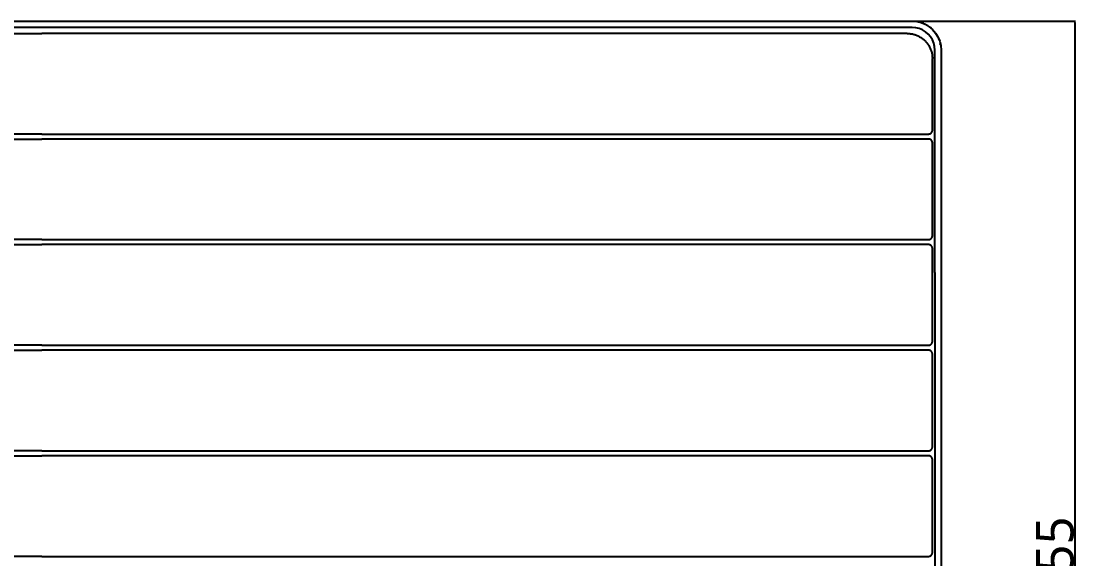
# Model space of a CAD drawing. Header units: millimetres. Extents: x 0 to 5466, y 0 to 3819.
# Drawn here: x 3592 to 4434, y 1388 to 1816 of the extents above; entities that cross this region are included whole.
import ezdxf

# ---------------------------------------------------------------- set-up
doc = ezdxf.new("R2010")
doc.units = ezdxf.units.MM
doc.header["$MEASUREMENT"] = 0
doc.layers.add('Domyślny', color=7, linetype='Continuous', true_color=0x000000)
doc.layers.add('Utwórz2D linie widoczne', color=7, linetype='Continuous', true_color=0x000000)
doc.styles.add('Roboto', font='')
doc.styles.get('Roboto').set_extended_font_data('Roboto')
doc.dimstyles.new('Domyślny', dxfattribs={"dimtxt": 30, "dimasz": 1, "dimexe": 0.5, "dimexo": 0.5, "dimgap": 0.25, "dimtad": 1, "dimtoh": 1, "dimdec": 0, "dimzin": 1, "dimdsep": 46, "dimtxsty": 'Roboto', "dimcen": 0.5, "dimazin": 0, "dimtfac": 1, "dimtdec": 4, "dimtix": 1, "dimtmove": 1, "dimatfit": 3, "dimfxl": 0, "dimtolj": 1, "dimtzin": 1, "dimarcsym": 0})

# ---------------------------------------------------------------- blocks, each defined once
blk = doc.blocks.new('*D1')
at = {"layer": 'Defpoints', "color": 0}
for p in [(4293.43, 1815.65), (4293.43, 960.65), (4429.68, 960.65)]:
    blk.add_point(p, dxfattribs=at)
at = {"layer": 'Domyślny', "color": 0, "lineweight": -2}
for p, q in [((4293.93, 1815.65), (4430.18, 1815.65)), ((4429.68, 1814.65), (4429.68, 961.65)), ((4293.93, 960.65), (4430.18, 960.65))]:
    blk.add_line(p, q, dxfattribs=at)
at = {"layer": 'Domyślny', "color": 0}
for points in [[(4429.84, 1814.65), (4429.51, 1814.65), (4429.68, 1815.65)], [(4429.51, 961.65), (4429.84, 961.65), (4429.68, 960.65)]]:
    blk.add_solid(points, dxfattribs=at)
at = {"layer": 'Domyślny', "color": 0, "insert": (4414.02, 1388.15), "char_height": 30, "attachment_point": 5, "rotation": 90, "style": 'Roboto'}
blk.add_mtext('\\A1;855', dxfattribs=at)

msp = doc.modelspace()

# ---------------------------------------------------------------- linework, layer by layer
at = {"layer": 'Utwórz2D linie widoczne'}
for p, q in [((2819.41, 1815.65, 3235.88), (4283.41, 1815.65, 3235.88)), ((4283.41, 1810.65, 3235.88), (2819.41, 1810.65, 3235.88)), ((4283.41, 1815.65, 3235.88), (4300.41, 1815.65, 3235.88)), ((4300.41, 1810.65, 3235.88), (4283.41, 1810.65, 3235.88)), ((4300.41, 1815.65, 3235.88), (4304, 1815.36, 3235.88)), ((4303.22, 1810.43, 3235.88), (4300.41, 1810.65, 3235.88)), ((4305.97, 1809.77, 3235.88), (4303.22, 1810.43, 3235.88)), ((4304, 1815.36, 3235.88), (4307.51, 1814.52, 3235.88)), ((4304.4, 1815.3, 3235.88), (4304.21, 1815.31, 3235.88)), ((4305.43, 1815.02, 3235.88), (4304.4, 1815.3, 3235.88)), ((4308.58, 1808.68, 3235.88), (4305.97, 1809.77, 3235.88)), ((4307.51, 1814.52, 3235.88), (4310.85, 1813.14, 3235.88)), ((4308.27, 1814.26, 3235.88), (4307.91, 1814.36, 3235.88)), ((4309.29, 1813.79, 3235.88), (4308.27, 1814.26, 3235.88)), ((4310.85, 1813.14, 3235.88), (4313.93, 1811.25, 3235.88)), ((4311.91, 1812.57, 3235.88), (4311.4, 1812.8, 3235.88)), ((4312.75, 1811.97, 3235.88), (4311.91, 1812.57, 3235.88)), ((4313.93, 1811.25, 3235.88), (4316.67, 1808.91, 3235.88)), ((4315.19, 1810.27, 3235.88), (4314.59, 1810.68, 3235.88)), ((4315.82, 1809.63, 3235.88), (4315.19, 1810.27, 3235.88)), ((3494.98, 1805.87, 3235.88), (3608.53, 1805.87, 3235.88)), ((4296.48, 1805.87, 3235.88), (3608.53, 1805.87, 3235.88)), ((4296.48, 1805.87, 3235.88), (4297.16, 1805.86, 3235.88)), ((4297.16, 1805.86, 3235.88), (4297.84, 1805.82, 3235.88)), ((4297.84, 1805.82, 3235.88), (4298.53, 1805.77, 3235.88)), ((4298.53, 1805.77, 3235.88), (4299.2, 1805.68, 3235.88)), ((4299.2, 1805.68, 3235.88), (4299.88, 1805.58, 3235.88)), ((4299.88, 1805.58, 3235.88), (4300.55, 1805.45, 3235.88)), ((4300.55, 1805.45, 3235.88), (4301.22, 1805.3, 3235.88)), ((4301.22, 1805.3, 3235.88), (4301.88, 1805.13, 3235.88)), ((4301.88, 1805.13, 3235.88), (4302.53, 1804.93, 3235.88)), ((4302.53, 1804.93, 3235.88), (4303.18, 1804.72, 3235.88)), ((4303.18, 1804.72, 3235.88), (4303.82, 1804.48, 3235.88)), ((4303.82, 1804.48, 3235.88), (4304.45, 1804.22, 3235.88)), ((4304.45, 1804.22, 3235.88), (4305.07, 1803.93, 3235.88)), ((4305.07, 1803.93, 3235.88), (4305.68, 1803.63, 3235.88)), ((4305.68, 1803.63, 3235.88), (4306.28, 1803.3, 3235.88)), ((4306.28, 1803.3, 3235.88), (4306.87, 1802.96, 3235.88)), ((4306.87, 1802.96, 3235.88), (4307.45, 1802.59, 3235.88)), ((4307.45, 1802.59, 3235.88), (4308.01, 1802.21, 3235.88)), ((4308.01, 1802.21, 3235.88), (4308.56, 1801.81, 3235.88)), ((4308.56, 1801.81, 3235.88), (4309.1, 1801.39, 3235.88)), ((4310.99, 1807.21, 3235.88), (4308.58, 1808.68, 3235.88)), ((4309.1, 1801.39, 3235.88), (4309.62, 1800.95, 3235.88)), ((4313.13, 1805.37, 3235.88), (4310.99, 1807.21, 3235.88)), ((4314.97, 1803.23, 3235.88), (4313.13, 1805.37, 3235.88)), ((4316.44, 1800.82, 3235.88), (4314.97, 1803.23, 3235.88)), ((4316.67, 1808.91, 3235.88), (4319.01, 1806.17, 3235.88)), ((4318.03, 1807.43, 3235.88), (4317.39, 1808.06, 3235.88)), ((4318.44, 1806.83, 3235.88), (4318.03, 1807.43, 3235.88)), ((4319.01, 1806.17, 3235.88), (4320.9, 1803.09, 3235.88)), ((4320.33, 1804.15, 3235.88), (4319.73, 1804.99, 3235.88)), ((4320.56, 1803.64, 3235.88), (4320.33, 1804.15, 3235.88)), ((4320.9, 1803.09, 3235.88), (4322.28, 1799.75, 3235.88)), ((4322.02, 1800.51, 3235.88), (4321.54, 1801.53, 3235.88)), ((4309.62, 1800.95, 3235.88), (4310.13, 1800.49, 3235.88)), ((4310.13, 1800.49, 3235.88), (4310.62, 1800.01, 3235.88)), ((4310.62, 1800.01, 3235.88), (4311.1, 1799.52, 3235.88)), ((4311.1, 1799.52, 3235.88), (4311.55, 1799.01, 3235.88)), ((4311.55, 1799.01, 3235.88), (4311.99, 1798.49, 3235.88)), ((4311.99, 1798.49, 3235.88), (4312.42, 1797.96, 3235.88)), ((4312.42, 1797.96, 3235.88), (4312.82, 1797.4, 3235.88)), ((4312.82, 1797.4, 3235.88), (4313.2, 1796.84, 3235.88)), ((4313.2, 1796.84, 3235.88), (4313.57, 1796.26, 3235.88)), ((4313.57, 1796.26, 3235.88), (4313.91, 1795.67, 3235.88)), ((4313.91, 1795.67, 3235.88), (4314.24, 1795.07, 3235.88)), ((4314.24, 1795.07, 3235.88), (4314.54, 1794.46, 3235.88)), ((4314.54, 1794.46, 3235.88), (4314.82, 1793.84, 3235.88)), ((4314.82, 1793.84, 3235.88), (4315.09, 1793.21, 3235.88)), ((4315.09, 1793.21, 3235.88), (4315.33, 1792.57, 3235.88)), ((4317.53, 1798.21, 3235.88), (4316.44, 1800.82, 3235.88)), ((4318.18, 1795.46, 3235.88), (4317.53, 1798.21, 3235.88)), ((4318.41, 1792.65, 3235.88), (4318.18, 1795.46, 3235.88)), ((4322.12, 1800.15, 3235.88), (4322.02, 1800.51, 3235.88)), ((4322.28, 1799.75, 3235.88), (4323.12, 1796.24, 3235.88)), ((4323.06, 1796.64, 3235.88), (4322.78, 1797.67, 3235.88)), ((4323.07, 1796.45, 3235.88), (4323.06, 1796.64, 3235.88)), ((4323.12, 1796.24, 3235.88), (4323.41, 1792.65, 3235.88)), ((4315.33, 1792.57, 3235.88), (4315.54, 1791.92, 3235.88)), ((4315.54, 1791.92, 3235.88), (4315.74, 1791.27, 3235.88)), ((4315.74, 1791.27, 3235.88), (4315.91, 1790.61, 3235.88)), ((4315.91, 1790.61, 3235.88), (4316.06, 1789.94, 3235.88)), ((4316.06, 1789.94, 3235.88), (4316.19, 1789.27, 3235.88)), ((4316.19, 1789.27, 3235.88), (4316.29, 1788.59, 3235.88)), ((4316.29, 1788.59, 3235.88), (4316.38, 1787.92, 3235.88)), ((4316.38, 1787.92, 3235.88), (4316.43, 1787.24, 3235.88)), ((4316.43, 1787.24, 3235.88), (4316.47, 1786.55, 3235.88)), ((4316.47, 1786.55, 3235.88), (4316.48, 1785.87, 3235.88)), ((4316.48, 1728.87, 3235.88), (4316.48, 1785.87, 3235.88)), ((4318.41, 1747.65, 3235.88), (4318.41, 1792.65, 3235.88)), ((4323.41, 1792.65, 3235.88), (4323.41, 1747.65, 3235.88)), ((4318.41, 1615.65, 3235.88), (4318.41, 1747.65, 3235.88)), ((4323.41, 1747.65, 3235.88), (4323.41, 1615.65, 3235.88)), ((3608.53, 1725.87, 3235.88), (3494.98, 1725.87, 3235.88)), ((3608.53, 1725.87, 3235.88), (4313.48, 1725.87, 3235.88)), ((4313.48, 1725.87, 3235.88), (4313.58, 1725.87, 3235.88)), ((4313.58, 1725.87, 3235.88), (4313.68, 1725.88, 3235.88)), ((4313.68, 1725.88, 3235.88), (4313.79, 1725.89, 3235.88)), ((4313.79, 1725.89, 3235.88), (4313.89, 1725.9, 3235.88)), ((4313.89, 1725.9, 3235.88), (4313.99, 1725.91, 3235.88)), ((4313.99, 1725.91, 3235.88), (4314.09, 1725.93, 3235.88)), ((4314.09, 1725.93, 3235.88), (4314.19, 1725.96, 3235.88)), ((4314.19, 1725.96, 3235.88), (4314.29, 1725.98, 3235.88)), ((4314.29, 1725.98, 3235.88), (4314.39, 1726.01, 3235.88)), ((4314.39, 1726.01, 3235.88), (4314.48, 1726.04, 3235.88)), ((4314.48, 1726.04, 3235.88), (4314.58, 1726.08, 3235.88)), ((4314.58, 1726.08, 3235.88), (4314.68, 1726.12, 3235.88)), ((4314.68, 1726.12, 3235.88), (4314.77, 1726.16, 3235.88)), ((4314.77, 1726.16, 3235.88), (4314.86, 1726.21, 3235.88)), ((4314.86, 1726.21, 3235.88), (4314.95, 1726.26, 3235.88)), ((4314.95, 1726.26, 3235.88), (4315.04, 1726.31, 3235.88)), ((4315.04, 1726.31, 3235.88), (4315.13, 1726.36, 3235.88)), ((4315.13, 1726.36, 3235.88), (4315.21, 1726.42, 3235.88)), ((4315.21, 1726.42, 3235.88), (4315.29, 1726.48, 3235.88)), ((4315.29, 1726.48, 3235.88), (4315.37, 1726.54, 3235.88)), ((4315.37, 1726.54, 3235.88), (4315.45, 1726.61, 3235.88)), ((4315.45, 1726.61, 3235.88), (4315.53, 1726.68, 3235.88)), ((4315.53, 1726.68, 3235.88), (4315.6, 1726.75, 3235.88)), ((4315.6, 1726.75, 3235.88), (4315.67, 1726.82, 3235.88)), ((4315.67, 1726.82, 3235.88), (4315.74, 1726.9, 3235.88)), ((4315.74, 1726.9, 3235.88), (4315.81, 1726.98, 3235.88)), ((4315.81, 1726.98, 3235.88), (4315.87, 1727.06, 3235.88)), ((4315.87, 1727.06, 3235.88), (4315.93, 1727.14, 3235.88)), ((4315.93, 1727.14, 3235.88), (4315.99, 1727.23, 3235.88)), ((4315.99, 1727.23, 3235.88), (4316.04, 1727.31, 3235.88)), ((4316.04, 1727.31, 3235.88), (4316.1, 1727.4, 3235.88)), ((4316.1, 1727.4, 3235.88), (4316.14, 1727.49, 3235.88)), ((4316.14, 1727.49, 3235.88), (4316.19, 1727.58, 3235.88)), ((4316.19, 1727.58, 3235.88), (4316.23, 1727.68, 3235.88)), ((4316.23, 1727.68, 3235.88), (4316.27, 1727.77, 3235.88)), ((4316.27, 1727.77, 3235.88), (4316.31, 1727.87, 3235.88)), ((4316.31, 1727.87, 3235.88), (4316.34, 1727.96, 3235.88)), ((4316.34, 1727.96, 3235.88), (4316.37, 1728.06, 3235.88)), ((4316.37, 1728.06, 3235.88), (4316.39, 1728.16, 3235.88)), ((4316.39, 1728.16, 3235.88), (4316.42, 1728.26, 3235.88)), ((4316.42, 1728.26, 3235.88), (4316.44, 1728.36, 3235.88)), ((4316.44, 1728.36, 3235.88), (4316.45, 1728.46, 3235.88)), ((4316.45, 1728.46, 3235.88), (4316.46, 1728.56, 3235.88)), ((4316.46, 1728.56, 3235.88), (4316.47, 1728.67, 3235.88)), ((4316.47, 1728.67, 3235.88), (4316.48, 1728.77, 3235.88)), ((4316.48, 1728.77, 3235.88), (4316.48, 1728.87, 3235.88)), ((3494.98, 1721.87, 3235.88), (3608.53, 1721.87, 3235.88)), ((4313.48, 1721.87, 3235.88), (3608.53, 1721.87, 3235.88)), ((4313.58, 1721.87, 3235.88), (4313.48, 1721.87, 3235.88)), ((4313.68, 1721.86, 3235.88), (4313.58, 1721.87, 3235.88)), ((4313.79, 1721.86, 3235.88), (4313.68, 1721.86, 3235.88)), ((4313.89, 1721.84, 3235.88), (4313.79, 1721.86, 3235.88)), ((4313.99, 1721.83, 3235.88), (4313.89, 1721.84, 3235.88)), ((4314.09, 1721.81, 3235.88), (4313.99, 1721.83, 3235.88)), ((4314.19, 1721.79, 3235.88), (4314.09, 1721.81, 3235.88)), ((4314.29, 1721.76, 3235.88), (4314.19, 1721.79, 3235.88)), ((4314.39, 1721.73, 3235.88), (4314.29, 1721.76, 3235.88)), ((4314.48, 1721.7, 3235.88), (4314.39, 1721.73, 3235.88)), ((4314.58, 1721.66, 3235.88), (4314.48, 1721.7, 3235.88)), ((4314.68, 1721.62, 3235.88), (4314.58, 1721.66, 3235.88)), ((4314.77, 1721.58, 3235.88), (4314.68, 1721.62, 3235.88)), ((4314.86, 1721.53, 3235.88), (4314.77, 1721.58, 3235.88)), ((4314.95, 1721.49, 3235.88), (4314.86, 1721.53, 3235.88)), ((4315.04, 1721.43, 3235.88), (4314.95, 1721.49, 3235.88)), ((4315.13, 1721.38, 3235.88), (4315.04, 1721.43, 3235.88)), ((4315.21, 1721.32, 3235.88), (4315.13, 1721.38, 3235.88)), ((4315.29, 1721.26, 3235.88), (4315.21, 1721.32, 3235.88)), ((4315.37, 1721.2, 3235.88), (4315.29, 1721.26, 3235.88)), ((4315.45, 1721.13, 3235.88), (4315.37, 1721.2, 3235.88)), ((4315.53, 1721.06, 3235.88), (4315.45, 1721.13, 3235.88)), ((4315.6, 1720.99, 3235.88), (4315.53, 1721.06, 3235.88)), ((4315.67, 1720.92, 3235.88), (4315.6, 1720.99, 3235.88)), ((4315.74, 1720.84, 3235.88), (4315.67, 1720.92, 3235.88)), ((4315.81, 1720.76, 3235.88), (4315.74, 1720.84, 3235.88)), ((4315.87, 1720.68, 3235.88), (4315.81, 1720.76, 3235.88)), ((4315.93, 1720.6, 3235.88), (4315.87, 1720.68, 3235.88)), ((4315.99, 1720.52, 3235.88), (4315.93, 1720.6, 3235.88)), ((4316.04, 1720.43, 3235.88), (4315.99, 1720.52, 3235.88)), ((4316.1, 1720.34, 3235.88), (4316.04, 1720.43, 3235.88)), ((4316.14, 1720.25, 3235.88), (4316.1, 1720.34, 3235.88)), ((4316.19, 1720.16, 3235.88), (4316.14, 1720.25, 3235.88)), ((4316.23, 1720.07, 3235.88), (4316.19, 1720.16, 3235.88)), ((4316.27, 1719.97, 3235.88), (4316.23, 1720.07, 3235.88)), ((4316.31, 1719.88, 3235.88), (4316.27, 1719.97, 3235.88)), ((4316.34, 1719.78, 3235.88), (4316.31, 1719.88, 3235.88)), ((4316.37, 1719.68, 3235.88), (4316.34, 1719.78, 3235.88)), ((4316.39, 1719.58, 3235.88), (4316.37, 1719.68, 3235.88)), ((4316.42, 1719.48, 3235.88), (4316.39, 1719.58, 3235.88)), ((4316.44, 1719.38, 3235.88), (4316.42, 1719.48, 3235.88)), ((4316.45, 1719.28, 3235.88), (4316.44, 1719.38, 3235.88)), ((4316.46, 1719.18, 3235.88), (4316.45, 1719.28, 3235.88)), ((4316.47, 1719.08, 3235.88), (4316.46, 1719.18, 3235.88)), ((4316.48, 1718.97, 3235.88), (4316.47, 1719.08, 3235.88)), ((4316.48, 1718.87, 3235.88), (4316.48, 1718.97, 3235.88)), ((4316.48, 1644.87, 3235.88), (4316.48, 1718.87, 3235.88)), ((3608.53, 1641.87, 3235.88), (3494.98, 1641.87, 3235.88)), ((3608.53, 1641.87, 3235.88), (4313.48, 1641.87, 3235.88)), ((4313.48, 1641.87, 3235.88), (4313.58, 1641.87, 3235.88)), ((4313.58, 1641.87, 3235.88), (4313.68, 1641.88, 3235.88)), ((4313.68, 1641.88, 3235.88), (4313.79, 1641.89, 3235.88)), ((4313.79, 1641.89, 3235.88), (4313.89, 1641.9, 3235.88)), ((4313.89, 1641.9, 3235.88), (4313.99, 1641.91, 3235.88)), ((4313.99, 1641.91, 3235.88), (4314.09, 1641.93, 3235.88)), ((4314.09, 1641.93, 3235.88), (4314.19, 1641.96, 3235.88)), ((4314.19, 1641.96, 3235.88), (4314.29, 1641.98, 3235.88)), ((4314.29, 1641.98, 3235.88), (4314.39, 1642.01, 3235.88)), ((4314.39, 1642.01, 3235.88), (4314.48, 1642.04, 3235.88)), ((4314.48, 1642.04, 3235.88), (4314.58, 1642.08, 3235.88)), ((4314.58, 1642.08, 3235.88), (4314.68, 1642.12, 3235.88)), ((4314.68, 1642.12, 3235.88), (4314.77, 1642.16, 3235.88)), ((4314.77, 1642.16, 3235.88), (4314.86, 1642.21, 3235.88)), ((4314.86, 1642.21, 3235.88), (4314.95, 1642.26, 3235.88)), ((4314.95, 1642.26, 3235.88), (4315.04, 1642.31, 3235.88)), ((4315.04, 1642.31, 3235.88), (4315.13, 1642.36, 3235.88)), ((4315.13, 1642.36, 3235.88), (4315.21, 1642.42, 3235.88)), ((4315.21, 1642.42, 3235.88), (4315.29, 1642.48, 3235.88)), ((4315.29, 1642.48, 3235.88), (4315.37, 1642.54, 3235.88)), ((4315.37, 1642.54, 3235.88), (4315.45, 1642.61, 3235.88)), ((4315.45, 1642.61, 3235.88), (4315.53, 1642.68, 3235.88)), ((4315.53, 1642.68, 3235.88), (4315.6, 1642.75, 3235.88)), ((4315.6, 1642.75, 3235.88), (4315.67, 1642.82, 3235.88)), ((4315.67, 1642.82, 3235.88), (4315.74, 1642.9, 3235.88)), ((4315.74, 1642.9, 3235.88), (4315.81, 1642.98, 3235.88)), ((4315.81, 1642.98, 3235.88), (4315.87, 1643.06, 3235.88)), ((4315.87, 1643.06, 3235.88), (4315.93, 1643.14, 3235.88)), ((4315.93, 1643.14, 3235.88), (4315.99, 1643.23, 3235.88)), ((4315.99, 1643.23, 3235.88), (4316.04, 1643.31, 3235.88)), ((4316.04, 1643.31, 3235.88), (4316.1, 1643.4, 3235.88)), ((4316.1, 1643.4, 3235.88), (4316.14, 1643.49, 3235.88)), ((4316.14, 1643.49, 3235.88), (4316.19, 1643.58, 3235.88)), ((4316.19, 1643.58, 3235.88), (4316.23, 1643.68, 3235.88)), ((4316.23, 1643.68, 3235.88), (4316.27, 1643.77, 3235.88)), ((4316.27, 1643.77, 3235.88), (4316.31, 1643.87, 3235.88)), ((4316.31, 1643.87, 3235.88), (4316.34, 1643.96, 3235.88)), ((4316.34, 1643.96, 3235.88), (4316.37, 1644.06, 3235.88)), ((4316.37, 1644.06, 3235.88), (4316.39, 1644.16, 3235.88)), ((4316.39, 1644.16, 3235.88), (4316.42, 1644.26, 3235.88)), ((4316.42, 1644.26, 3235.88), (4316.44, 1644.36, 3235.88)), ((4316.44, 1644.36, 3235.88), (4316.45, 1644.46, 3235.88)), ((4316.45, 1644.46, 3235.88), (4316.46, 1644.56, 3235.88)), ((4316.46, 1644.56, 3235.88), (4316.47, 1644.67, 3235.88)), ((4316.47, 1644.67, 3235.88), (4316.48, 1644.77, 3235.88)), ((4316.48, 1644.77, 3235.88), (4316.48, 1644.87, 3235.88)), ((3494.98, 1637.87, 3235.88), (3608.53, 1637.87, 3235.88)), ((4313.48, 1637.87, 3235.88), (3608.53, 1637.87, 3235.88)), ((4313.58, 1637.87, 3235.88), (4313.48, 1637.87, 3235.88)), ((4313.68, 1637.86, 3235.88), (4313.58, 1637.87, 3235.88)), ((4313.79, 1637.86, 3235.88), (4313.68, 1637.86, 3235.88)), ((4313.89, 1637.84, 3235.88), (4313.79, 1637.86, 3235.88)), ((4313.99, 1637.83, 3235.88), (4313.89, 1637.84, 3235.88)), ((4314.09, 1637.81, 3235.88), (4313.99, 1637.83, 3235.88)), ((4314.19, 1637.79, 3235.88), (4314.09, 1637.81, 3235.88)), ((4314.29, 1637.76, 3235.88), (4314.19, 1637.79, 3235.88)), ((4314.39, 1637.73, 3235.88), (4314.29, 1637.76, 3235.88)), ((4314.48, 1637.7, 3235.88), (4314.39, 1637.73, 3235.88)), ((4314.58, 1637.66, 3235.88), (4314.48, 1637.7, 3235.88)), ((4314.68, 1637.62, 3235.88), (4314.58, 1637.66, 3235.88)), ((4314.77, 1637.58, 3235.88), (4314.68, 1637.62, 3235.88)), ((4314.86, 1637.53, 3235.88), (4314.77, 1637.58, 3235.88)), ((4314.95, 1637.49, 3235.88), (4314.86, 1637.53, 3235.88)), ((4315.04, 1637.43, 3235.88), (4314.95, 1637.49, 3235.88)), ((4315.13, 1637.38, 3235.88), (4315.04, 1637.43, 3235.88)), ((4315.21, 1637.32, 3235.88), (4315.13, 1637.38, 3235.88)), ((4315.29, 1637.26, 3235.88), (4315.21, 1637.32, 3235.88)), ((4315.37, 1637.2, 3235.88), (4315.29, 1637.26, 3235.88)), ((4315.45, 1637.13, 3235.88), (4315.37, 1637.2, 3235.88)), ((4315.53, 1637.06, 3235.88), (4315.45, 1637.13, 3235.88)), ((4315.6, 1636.99, 3235.88), (4315.53, 1637.06, 3235.88)), ((4315.67, 1636.92, 3235.88), (4315.6, 1636.99, 3235.88)), ((4315.74, 1636.84, 3235.88), (4315.67, 1636.92, 3235.88)), ((4315.81, 1636.76, 3235.88), (4315.74, 1636.84, 3235.88)), ((4315.87, 1636.68, 3235.88), (4315.81, 1636.76, 3235.88)), ((4315.93, 1636.6, 3235.88), (4315.87, 1636.68, 3235.88)), ((4315.99, 1636.52, 3235.88), (4315.93, 1636.6, 3235.88)), ((4316.04, 1636.43, 3235.88), (4315.99, 1636.52, 3235.88)), ((4316.1, 1636.34, 3235.88), (4316.04, 1636.43, 3235.88)), ((4316.14, 1636.25, 3235.88), (4316.1, 1636.34, 3235.88)), ((4316.19, 1636.16, 3235.88), (4316.14, 1636.25, 3235.88)), ((4316.23, 1636.07, 3235.88), (4316.19, 1636.16, 3235.88)), ((4316.27, 1635.97, 3235.88), (4316.23, 1636.07, 3235.88)), ((4316.31, 1635.88, 3235.88), (4316.27, 1635.97, 3235.88)), ((4316.34, 1635.78, 3235.88), (4316.31, 1635.88, 3235.88)), ((4316.37, 1635.68, 3235.88), (4316.34, 1635.78, 3235.88)), ((4316.39, 1635.58, 3235.88), (4316.37, 1635.68, 3235.88)), ((4316.42, 1635.48, 3235.88), (4316.39, 1635.58, 3235.88)), ((4316.44, 1635.38, 3235.88), (4316.42, 1635.48, 3235.88)), ((4316.45, 1635.28, 3235.88), (4316.44, 1635.38, 3235.88)), ((4316.46, 1635.18, 3235.88), (4316.45, 1635.28, 3235.88)), ((4316.47, 1635.08, 3235.88), (4316.46, 1635.18, 3235.88)), ((4316.48, 1634.97, 3235.88), (4316.47, 1635.08, 3235.88)), ((4316.48, 1634.87, 3235.88), (4316.48, 1634.97, 3235.88)), ((4316.48, 1560.87, 3235.88), (4316.48, 1634.87, 3235.88)), ((4318.41, 1615.65, 3235.88), (4318.41, 1160.65, 3235.88)), ((4323.41, 1615.65, 3235.88), (4323.41, 1160.65, 3235.88)), ((3608.53, 1557.87, 3235.88), (3494.98, 1557.87, 3235.88)), ((3608.53, 1557.87, 3235.88), (4313.48, 1557.87, 3235.88)), ((4313.48, 1557.87, 3235.88), (4313.58, 1557.87, 3235.88)), ((4313.58, 1557.87, 3235.88), (4313.68, 1557.88, 3235.88)), ((4313.68, 1557.88, 3235.88), (4313.79, 1557.89, 3235.88)), ((4313.79, 1557.89, 3235.88), (4313.89, 1557.9, 3235.88)), ((4313.89, 1557.9, 3235.88), (4313.99, 1557.91, 3235.88)), ((4313.99, 1557.91, 3235.88), (4314.09, 1557.93, 3235.88)), ((4314.09, 1557.93, 3235.88), (4314.19, 1557.96, 3235.88)), ((4314.19, 1557.96, 3235.88), (4314.29, 1557.98, 3235.88)), ((4314.29, 1557.98, 3235.88), (4314.39, 1558.01, 3235.88)), ((4314.39, 1558.01, 3235.88), (4314.48, 1558.04, 3235.88)), ((4314.48, 1558.04, 3235.88), (4314.58, 1558.08, 3235.88)), ((4314.58, 1558.08, 3235.88), (4314.68, 1558.12, 3235.88)), ((4314.68, 1558.12, 3235.88), (4314.77, 1558.16, 3235.88)), ((4314.77, 1558.16, 3235.88), (4314.86, 1558.21, 3235.88)), ((4314.86, 1558.21, 3235.88), (4314.95, 1558.26, 3235.88)), ((4314.95, 1558.26, 3235.88), (4315.04, 1558.31, 3235.88)), ((4315.04, 1558.31, 3235.88), (4315.13, 1558.36, 3235.88)), ((4315.13, 1558.36, 3235.88), (4315.21, 1558.42, 3235.88)), ((4315.21, 1558.42, 3235.88), (4315.29, 1558.48, 3235.88)), ((4315.29, 1558.48, 3235.88), (4315.37, 1558.54, 3235.88)), ((4315.37, 1558.54, 3235.88), (4315.45, 1558.61, 3235.88)), ((4315.45, 1558.61, 3235.88), (4315.53, 1558.68, 3235.88)), ((4315.53, 1558.68, 3235.88), (4315.6, 1558.75, 3235.88)), ((4315.6, 1558.75, 3235.88), (4315.67, 1558.82, 3235.88)), ((4315.67, 1558.82, 3235.88), (4315.74, 1558.9, 3235.88)), ((4315.74, 1558.9, 3235.88), (4315.81, 1558.98, 3235.88)), ((4315.81, 1558.98, 3235.88), (4315.87, 1559.06, 3235.88)), ((4315.87, 1559.06, 3235.88), (4315.93, 1559.14, 3235.88)), ((4315.93, 1559.14, 3235.88), (4315.99, 1559.23, 3235.88)), ((4315.99, 1559.23, 3235.88), (4316.04, 1559.31, 3235.88)), ((4316.04, 1559.31, 3235.88), (4316.1, 1559.4, 3235.88)), ((4316.1, 1559.4, 3235.88), (4316.14, 1559.49, 3235.88)), ((4316.14, 1559.49, 3235.88), (4316.19, 1559.58, 3235.88)), ((4316.19, 1559.58, 3235.88), (4316.23, 1559.68, 3235.88)), ((4316.23, 1559.68, 3235.88), (4316.27, 1559.77, 3235.88)), ((4316.27, 1559.77, 3235.88), (4316.31, 1559.87, 3235.88)), ((4316.31, 1559.87, 3235.88), (4316.34, 1559.96, 3235.88)), ((4316.34, 1559.96, 3235.88), (4316.37, 1560.06, 3235.88)), ((4316.37, 1560.06, 3235.88), (4316.39, 1560.16, 3235.88)), ((4316.39, 1560.16, 3235.88), (4316.42, 1560.26, 3235.88)), ((4316.42, 1560.26, 3235.88), (4316.44, 1560.36, 3235.88)), ((4316.44, 1560.36, 3235.88), (4316.45, 1560.46, 3235.88)), ((4316.45, 1560.46, 3235.88), (4316.46, 1560.56, 3235.88)), ((4316.46, 1560.56, 3235.88), (4316.47, 1560.67, 3235.88)), ((4316.47, 1560.67, 3235.88), (4316.48, 1560.77, 3235.88)), ((4316.48, 1560.77, 3235.88), (4316.48, 1560.87, 3235.88)), ((3494.98, 1553.87, 3235.88), (3608.53, 1553.87, 3235.88)), ((4313.48, 1553.87, 3235.88), (3608.53, 1553.87, 3235.88)), ((4313.58, 1553.87, 3235.88), (4313.48, 1553.87, 3235.88)), ((4313.68, 1553.86, 3235.88), (4313.58, 1553.87, 3235.88)), ((4313.79, 1553.86, 3235.88), (4313.68, 1553.86, 3235.88)), ((4313.89, 1553.84, 3235.88), (4313.79, 1553.86, 3235.88)), ((4313.99, 1553.83, 3235.88), (4313.89, 1553.84, 3235.88)), ((4314.09, 1553.81, 3235.88), (4313.99, 1553.83, 3235.88)), ((4314.19, 1553.79, 3235.88), (4314.09, 1553.81, 3235.88)), ((4314.29, 1553.76, 3235.88), (4314.19, 1553.79, 3235.88)), ((4314.39, 1553.73, 3235.88), (4314.29, 1553.76, 3235.88)), ((4314.48, 1553.7, 3235.88), (4314.39, 1553.73, 3235.88)), ((4314.58, 1553.66, 3235.88), (4314.48, 1553.7, 3235.88)), ((4314.68, 1553.62, 3235.88), (4314.58, 1553.66, 3235.88)), ((4314.77, 1553.58, 3235.88), (4314.68, 1553.62, 3235.88)), ((4314.86, 1553.53, 3235.88), (4314.77, 1553.58, 3235.88)), ((4314.95, 1553.49, 3235.88), (4314.86, 1553.53, 3235.88)), ((4315.04, 1553.43, 3235.88), (4314.95, 1553.49, 3235.88)), ((4315.13, 1553.38, 3235.88), (4315.04, 1553.43, 3235.88)), ((4315.21, 1553.32, 3235.88), (4315.13, 1553.38, 3235.88)), ((4315.29, 1553.26, 3235.88), (4315.21, 1553.32, 3235.88)), ((4315.37, 1553.2, 3235.88), (4315.29, 1553.26, 3235.88)), ((4315.45, 1553.13, 3235.88), (4315.37, 1553.2, 3235.88)), ((4315.53, 1553.06, 3235.88), (4315.45, 1553.13, 3235.88)), ((4315.6, 1552.99, 3235.88), (4315.53, 1553.06, 3235.88)), ((4315.67, 1552.92, 3235.88), (4315.6, 1552.99, 3235.88)), ((4315.74, 1552.84, 3235.88), (4315.67, 1552.92, 3235.88)), ((4315.81, 1552.76, 3235.88), (4315.74, 1552.84, 3235.88)), ((4315.87, 1552.68, 3235.88), (4315.81, 1552.76, 3235.88)), ((4315.93, 1552.6, 3235.88), (4315.87, 1552.68, 3235.88)), ((4315.99, 1552.52, 3235.88), (4315.93, 1552.6, 3235.88)), ((4316.04, 1552.43, 3235.88), (4315.99, 1552.52, 3235.88)), ((4316.1, 1552.34, 3235.88), (4316.04, 1552.43, 3235.88)), ((4316.14, 1552.25, 3235.88), (4316.1, 1552.34, 3235.88)), ((4316.19, 1552.16, 3235.88), (4316.14, 1552.25, 3235.88)), ((4316.23, 1552.07, 3235.88), (4316.19, 1552.16, 3235.88)), ((4316.27, 1551.97, 3235.88), (4316.23, 1552.07, 3235.88)), ((4316.31, 1551.88, 3235.88), (4316.27, 1551.97, 3235.88)), ((4316.34, 1551.78, 3235.88), (4316.31, 1551.88, 3235.88)), ((4316.37, 1551.68, 3235.88), (4316.34, 1551.78, 3235.88)), ((4316.39, 1551.58, 3235.88), (4316.37, 1551.68, 3235.88)), ((4316.42, 1551.48, 3235.88), (4316.39, 1551.58, 3235.88)), ((4316.44, 1551.38, 3235.88), (4316.42, 1551.48, 3235.88)), ((4316.45, 1551.28, 3235.88), (4316.44, 1551.38, 3235.88)), ((4316.46, 1551.18, 3235.88), (4316.45, 1551.28, 3235.88)), ((4316.47, 1551.08, 3235.88), (4316.46, 1551.18, 3235.88)), ((4316.48, 1550.97, 3235.88), (4316.47, 1551.08, 3235.88)), ((4316.48, 1550.87, 3235.88), (4316.48, 1550.97, 3235.88)), ((4316.48, 1476.87, 3235.88), (4316.48, 1550.87, 3235.88)), ((3608.53, 1473.87, 3235.88), (3494.98, 1473.87, 3235.88)), ((3608.53, 1473.87, 3235.88), (4313.48, 1473.87, 3235.88)), ((4313.48, 1473.87, 3235.88), (4313.58, 1473.87, 3235.88)), ((4313.58, 1473.87, 3235.88), (4313.68, 1473.88, 3235.88)), ((4313.68, 1473.88, 3235.88), (4313.79, 1473.89, 3235.88)), ((4313.79, 1473.89, 3235.88), (4313.89, 1473.9, 3235.88)), ((4313.89, 1473.9, 3235.88), (4313.99, 1473.91, 3235.88)), ((4313.99, 1473.91, 3235.88), (4314.09, 1473.93, 3235.88)), ((4314.09, 1473.93, 3235.88), (4314.19, 1473.96, 3235.88)), ((4314.19, 1473.96, 3235.88), (4314.29, 1473.98, 3235.88)), ((4314.29, 1473.98, 3235.88), (4314.39, 1474.01, 3235.88)), ((4314.39, 1474.01, 3235.88), (4314.48, 1474.04, 3235.88)), ((4314.48, 1474.04, 3235.88), (4314.58, 1474.08, 3235.88)), ((4314.58, 1474.08, 3235.88), (4314.68, 1474.12, 3235.88)), ((4314.68, 1474.12, 3235.88), (4314.77, 1474.16, 3235.88)), ((4314.77, 1474.16, 3235.88), (4314.86, 1474.21, 3235.88)), ((4314.86, 1474.21, 3235.88), (4314.95, 1474.26, 3235.88)), ((4314.95, 1474.26, 3235.88), (4315.04, 1474.31, 3235.88)), ((4315.04, 1474.31, 3235.88), (4315.13, 1474.36, 3235.88)), ((4315.13, 1474.36, 3235.88), (4315.21, 1474.42, 3235.88)), ((4315.21, 1474.42, 3235.88), (4315.29, 1474.48, 3235.88)), ((4315.29, 1474.48, 3235.88), (4315.37, 1474.54, 3235.88)), ((4315.37, 1474.54, 3235.88), (4315.45, 1474.61, 3235.88)), ((4315.45, 1474.61, 3235.88), (4315.53, 1474.68, 3235.88)), ((4315.53, 1474.68, 3235.88), (4315.6, 1474.75, 3235.88)), ((4315.6, 1474.75, 3235.88), (4315.67, 1474.82, 3235.88)), ((4315.67, 1474.82, 3235.88), (4315.74, 1474.9, 3235.88)), ((4315.74, 1474.9, 3235.88), (4315.81, 1474.98, 3235.88)), ((4315.81, 1474.98, 3235.88), (4315.87, 1475.06, 3235.88)), ((4315.87, 1475.06, 3235.88), (4315.93, 1475.14, 3235.88)), ((4315.93, 1475.14, 3235.88), (4315.99, 1475.23, 3235.88)), ((4315.99, 1475.23, 3235.88), (4316.04, 1475.31, 3235.88)), ((4316.04, 1475.31, 3235.88), (4316.1, 1475.4, 3235.88)), ((4316.1, 1475.4, 3235.88), (4316.14, 1475.49, 3235.88)), ((4316.14, 1475.49, 3235.88), (4316.19, 1475.58, 3235.88)), ((4316.19, 1475.58, 3235.88), (4316.23, 1475.68, 3235.88)), ((4316.23, 1475.68, 3235.88), (4316.27, 1475.77, 3235.88)), ((4316.27, 1475.77, 3235.88), (4316.31, 1475.87, 3235.88)), ((4316.31, 1475.87, 3235.88), (4316.34, 1475.96, 3235.88)), ((4316.34, 1475.96, 3235.88), (4316.37, 1476.06, 3235.88)), ((4316.37, 1476.06, 3235.88), (4316.39, 1476.16, 3235.88)), ((4316.39, 1476.16, 3235.88), (4316.42, 1476.26, 3235.88)), ((4316.42, 1476.26, 3235.88), (4316.44, 1476.36, 3235.88)), ((4316.44, 1476.36, 3235.88), (4316.45, 1476.46, 3235.88)), ((4316.45, 1476.46, 3235.88), (4316.46, 1476.56, 3235.88)), ((4316.46, 1476.56, 3235.88), (4316.47, 1476.67, 3235.88)), ((4316.47, 1476.67, 3235.88), (4316.48, 1476.77, 3235.88)), ((4316.48, 1476.77, 3235.88), (4316.48, 1476.87, 3235.88)), ((3494.98, 1469.87, 3235.88), (3608.53, 1469.87, 3235.88)), ((4313.48, 1469.87, 3235.88), (3608.53, 1469.87, 3235.88)), ((4313.58, 1469.87, 3235.88), (4313.48, 1469.87, 3235.88)), ((4313.68, 1469.86, 3235.88), (4313.58, 1469.87, 3235.88)), ((4313.79, 1469.86, 3235.88), (4313.68, 1469.86, 3235.88)), ((4313.89, 1469.84, 3235.88), (4313.79, 1469.86, 3235.88)), ((4313.99, 1469.83, 3235.88), (4313.89, 1469.84, 3235.88)), ((4314.09, 1469.81, 3235.88), (4313.99, 1469.83, 3235.88)), ((4314.19, 1469.79, 3235.88), (4314.09, 1469.81, 3235.88)), ((4314.29, 1469.76, 3235.88), (4314.19, 1469.79, 3235.88)), ((4314.39, 1469.73, 3235.88), (4314.29, 1469.76, 3235.88)), ((4314.48, 1469.7, 3235.88), (4314.39, 1469.73, 3235.88)), ((4314.58, 1469.66, 3235.88), (4314.48, 1469.7, 3235.88)), ((4314.68, 1469.62, 3235.88), (4314.58, 1469.66, 3235.88)), ((4314.77, 1469.58, 3235.88), (4314.68, 1469.62, 3235.88)), ((4314.86, 1469.53, 3235.88), (4314.77, 1469.58, 3235.88)), ((4314.95, 1469.49, 3235.88), (4314.86, 1469.53, 3235.88)), ((4315.04, 1469.43, 3235.88), (4314.95, 1469.49, 3235.88)), ((4315.13, 1469.38, 3235.88), (4315.04, 1469.43, 3235.88)), ((4315.21, 1469.32, 3235.88), (4315.13, 1469.38, 3235.88)), ((4315.29, 1469.26, 3235.88), (4315.21, 1469.32, 3235.88)), ((4315.37, 1469.2, 3235.88), (4315.29, 1469.26, 3235.88)), ((4315.45, 1469.13, 3235.88), (4315.37, 1469.2, 3235.88)), ((4315.53, 1469.06, 3235.88), (4315.45, 1469.13, 3235.88)), ((4315.6, 1468.99, 3235.88), (4315.53, 1469.06, 3235.88)), ((4315.67, 1468.92, 3235.88), (4315.6, 1468.99, 3235.88)), ((4315.74, 1468.84, 3235.88), (4315.67, 1468.92, 3235.88)), ((4315.81, 1468.76, 3235.88), (4315.74, 1468.84, 3235.88)), ((4315.87, 1468.68, 3235.88), (4315.81, 1468.76, 3235.88)), ((4315.93, 1468.6, 3235.88), (4315.87, 1468.68, 3235.88)), ((4315.99, 1468.52, 3235.88), (4315.93, 1468.6, 3235.88)), ((4316.04, 1468.43, 3235.88), (4315.99, 1468.52, 3235.88)), ((4316.1, 1468.34, 3235.88), (4316.04, 1468.43, 3235.88)), ((4316.14, 1468.25, 3235.88), (4316.1, 1468.34, 3235.88)), ((4316.19, 1468.16, 3235.88), (4316.14, 1468.25, 3235.88)), ((4316.23, 1468.07, 3235.88), (4316.19, 1468.16, 3235.88)), ((4316.27, 1467.97, 3235.88), (4316.23, 1468.07, 3235.88)), ((4316.31, 1467.88, 3235.88), (4316.27, 1467.97, 3235.88)), ((4316.34, 1467.78, 3235.88), (4316.31, 1467.88, 3235.88)), ((4316.37, 1467.68, 3235.88), (4316.34, 1467.78, 3235.88)), ((4316.39, 1467.58, 3235.88), (4316.37, 1467.68, 3235.88)), ((4316.42, 1467.48, 3235.88), (4316.39, 1467.58, 3235.88)), ((4316.44, 1467.38, 3235.88), (4316.42, 1467.48, 3235.88)), ((4316.45, 1467.28, 3235.88), (4316.44, 1467.38, 3235.88)), ((4316.46, 1467.18, 3235.88), (4316.45, 1467.28, 3235.88)), ((4316.47, 1467.08, 3235.88), (4316.46, 1467.18, 3235.88)), ((4316.48, 1466.97, 3235.88), (4316.47, 1467.08, 3235.88)), ((4316.48, 1466.87, 3235.88), (4316.48, 1466.97, 3235.88)), ((4316.48, 1392.87, 3235.88), (4316.48, 1466.87, 3235.88)), ((3608.53, 1389.87, 3235.88), (3494.98, 1389.87, 3235.88)), ((3608.53, 1389.87, 3235.88), (4313.48, 1389.87, 3235.88)), ((4313.48, 1389.87, 3235.88), (4313.58, 1389.87, 3235.88)), ((4313.58, 1389.87, 3235.88), (4313.68, 1389.88, 3235.88)), ((4313.68, 1389.88, 3235.88), (4313.79, 1389.89, 3235.88)), ((4313.79, 1389.89, 3235.88), (4313.89, 1389.9, 3235.88)), ((4313.89, 1389.9, 3235.88), (4313.99, 1389.91, 3235.88)), ((4313.99, 1389.91, 3235.88), (4314.09, 1389.93, 3235.88)), ((4314.09, 1389.93, 3235.88), (4314.19, 1389.96, 3235.88)), ((4314.19, 1389.96, 3235.88), (4314.29, 1389.98, 3235.88)), ((4314.29, 1389.98, 3235.88), (4314.39, 1390.01, 3235.88)), ((4314.39, 1390.01, 3235.88), (4314.48, 1390.04, 3235.88)), ((4314.48, 1390.04, 3235.88), (4314.58, 1390.08, 3235.88)), ((4314.58, 1390.08, 3235.88), (4314.68, 1390.12, 3235.88)), ((4314.68, 1390.12, 3235.88), (4314.77, 1390.16, 3235.88)), ((4314.77, 1390.16, 3235.88), (4314.86, 1390.21, 3235.88)), ((4314.86, 1390.21, 3235.88), (4314.95, 1390.26, 3235.88)), ((4314.95, 1390.26, 3235.88), (4315.04, 1390.31, 3235.88)), ((4315.04, 1390.31, 3235.88), (4315.13, 1390.36, 3235.88)), ((4315.13, 1390.36, 3235.88), (4315.21, 1390.42, 3235.88)), ((4315.21, 1390.42, 3235.88), (4315.29, 1390.48, 3235.88)), ((4315.29, 1390.48, 3235.88), (4315.37, 1390.54, 3235.88)), ((4315.37, 1390.54, 3235.88), (4315.45, 1390.61, 3235.88)), ((4315.45, 1390.61, 3235.88), (4315.53, 1390.68, 3235.88)), ((4315.53, 1390.68, 3235.88), (4315.6, 1390.75, 3235.88)), ((4315.6, 1390.75, 3235.88), (4315.67, 1390.82, 3235.88)), ((4315.67, 1390.82, 3235.88), (4315.74, 1390.9, 3235.88)), ((4315.74, 1390.9, 3235.88), (4315.81, 1390.98, 3235.88)), ((4315.81, 1390.98, 3235.88), (4315.87, 1391.06, 3235.88)), ((4315.87, 1391.06, 3235.88), (4315.93, 1391.14, 3235.88)), ((4315.93, 1391.14, 3235.88), (4315.99, 1391.23, 3235.88)), ((4315.99, 1391.23, 3235.88), (4316.04, 1391.31, 3235.88)), ((4316.04, 1391.31, 3235.88), (4316.1, 1391.4, 3235.88)), ((4316.1, 1391.4, 3235.88), (4316.14, 1391.49, 3235.88)), ((4316.14, 1391.49, 3235.88), (4316.19, 1391.58, 3235.88)), ((4316.19, 1391.58, 3235.88), (4316.23, 1391.68, 3235.88)), ((4316.23, 1391.68, 3235.88), (4316.27, 1391.77, 3235.88)), ((4316.27, 1391.77, 3235.88), (4316.31, 1391.87, 3235.88)), ((4316.31, 1391.87, 3235.88), (4316.34, 1391.96, 3235.88)), ((4316.34, 1391.96, 3235.88), (4316.37, 1392.06, 3235.88)), ((4316.37, 1392.06, 3235.88), (4316.39, 1392.16, 3235.88)), ((4316.39, 1392.16, 3235.88), (4316.42, 1392.26, 3235.88)), ((4316.42, 1392.26, 3235.88), (4316.44, 1392.36, 3235.88)), ((4316.44, 1392.36, 3235.88), (4316.45, 1392.46, 3235.88)), ((4316.45, 1392.46, 3235.88), (4316.46, 1392.56, 3235.88)), ((4316.46, 1392.56, 3235.88), (4316.47, 1392.67, 3235.88)), ((4316.47, 1392.67, 3235.88), (4316.48, 1392.77, 3235.88)), ((4316.48, 1392.77, 3235.88), (4316.48, 1392.87, 3235.88))]:
    msp.add_line(p, q, dxfattribs=at)

# ---------------------------------------------------------------- dimensions: what is measured, and where the dimension line sits
at = {"layer": 'Domyślny'}
dim = msp.add_aligned_dim(p1=(4293.43, 1815.65, 3235.88), p2=(4293.43, 960.65, 3235.88), distance=136.24, dimstyle='Domyślny', dxfattribs=at)
dim.commit()
dim.dimension.update_dxf_attribs({"geometry": '*D1', "text_midpoint": (4414.02, 1388.15, 3235.88)})

doc.saveas('drawing.dxf')
